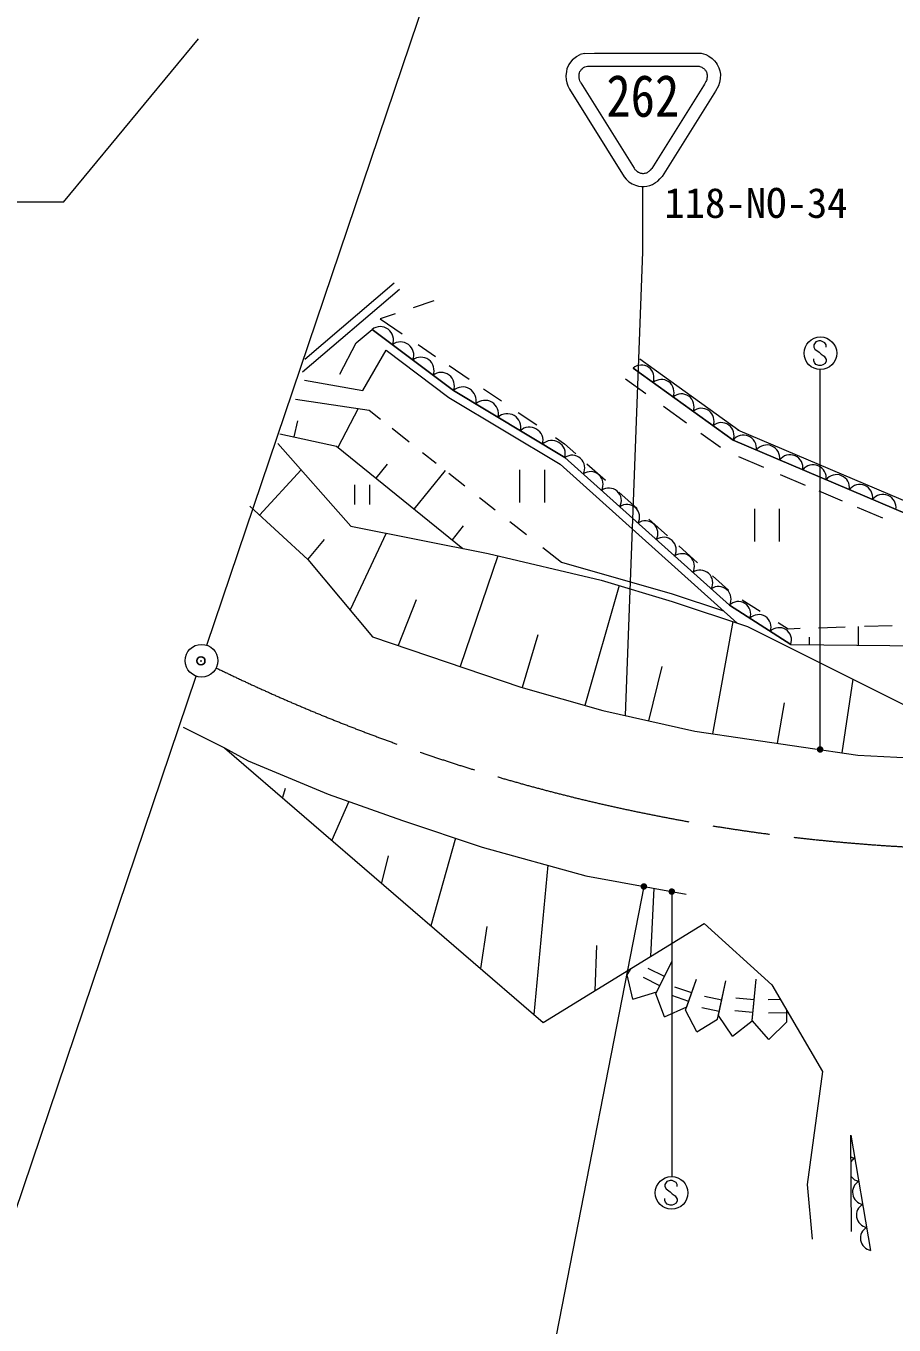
# Model space of a CAD drawing. Units: millimetres, scale not verified. Extents: x 40000 to 680000, y 20000 to 380000.
# Drawn here: x 262661 to 315763, y 259604 to 339082 of the extents above; entities that cross this region are included whole.
import ezdxf
from ezdxf.enums import TextEntityAlignment as Align

# ---------------------------------------------------------------- set-up
doc = ezdxf.new("R2010")
doc.units = ezdxf.units.MM
doc.header["$LTSCALE"] = 1000
doc.header["$PDMODE"] = 32
doc.header["$PDSIZE"] = 500
doc.linetypes.add('CHAIN', pattern=[18.5, 12, -1.5, 3.5, -1.5])
for name, color, linetype, lineweight in [('M-BGD', 7, 'Continuous', 13), ('M-BMK', 2, 'CHAIN', 13), ('M-BMK-SRVR', 3, 'Continuous', 13), ('M-STR-HTXT', 7, 'Continuous', 13), ('M-STR-STRC', 7, 'Continuous', 13)]:
    doc.layers.add(name, color=color, linetype=linetype, lineweight=lineweight)
doc.layers.add('M-OTRS', color=6, linetype='Continuous')
doc.styles.add('ＭＳ ゴシック', font='')
doc.styles.get('ＭＳ ゴシック').set_extended_font_data('MS Gothic')

# ---------------------------------------------------------------- blocks, each defined once
blk = doc.blocks.new('filled_dot')
at = {"color": 0, "linetype": 'Continuous', "lineweight": -2, "const_width": 1.25}
blk.add_lwpolyline([(-0.625, 0, 1), (0.625, 0, 1)], format="xyb", close=True, dxfattribs=at)

msp = doc.modelspace()

# ---------------------------------------------------------------- linework, layer by layer
at = {"layer": 'M-BGD'}
for p, q in [((279578, 317915), (285501, 322983)), ((279723, 318697), (285176, 323363)), ((287619, 322266), (286344, 321841)), ((285252, 321478), (284329, 321170)), ((284329, 321170), (285679, 320254)), ((282862, 319700), (283837, 320512)), ((283837, 320512), (288807, 316774)), ((288807, 316774), (283837, 320512)), ((281855, 317784), (282862, 319700)), ((286658, 319591), (287721, 318869)), ((283262, 316784), (284692, 319243)), ((284692, 319243), (288527, 316359)), ((300205, 318711), (306263, 314353)), ((288547, 318309), (289777, 317475)), ((299797, 318143), (305918, 313739)), ((305918, 313739), (299797, 318143)), ((279691, 317412), (283262, 316784)), ((299329, 317494), (300589, 316587)), ((288527, 316359), (295330, 312274)), ((288807, 316774), (295629, 312678)), ((295629, 312678), (288807, 316774)), ((290648, 316884), (291746, 316140)), ((279152, 316254), (283662, 315568)), ((282984, 315671), (281730, 313300)), ((283662, 315568), (284353, 315022)), ((301662, 315816), (303071, 314802)), ((279267, 314921), (279050, 313942)), ((292777, 315440), (293909, 314672)), ((278186, 314133), (281650, 313364)), ((285058, 314465), (286094, 313645)), ((303937, 314179), (305144, 313310)), ((306192, 314383), (318972, 308947)), ((278078, 313546), (282534, 308475)), ((281650, 313364), (289383, 307113)), ((295050, 313898), (295605, 313522)), ((295605, 313522), (296292, 312908)), ((305918, 313739), (318721, 308293)), ((318721, 308293), (305918, 313739)), ((286921, 312991), (287749, 312336)), ((295629, 312678), (305698, 303642)), ((305698, 303642), (295629, 312678)), ((306242, 312732), (307773, 312081)), ((279502, 311925), (276950, 309157)), ((284749, 312263), (284063, 311414)), ((288308, 311894), (286396, 309528)), ((288533, 311716), (289508, 310945)), ((292874, 309931), (292875, 311931)), ((294375, 311931), (294374, 309931)), ((295330, 312274), (306165, 302551)), ((296975, 312297), (298106, 311287)), ((308793, 311647), (310335, 310991)), ((282776, 309807), (282776, 311007)), ((283676, 311007), (283676, 309807)), ((290405, 310236), (291358, 309482)), ((298920, 310558), (300041, 309557)), ((311171, 310635), (312593, 310030)), ((276357, 309703), (279903, 306435)), ((307240, 307549), (307240, 309549)), ((308740, 309548), (308740, 307548)), ((313500, 309645), (315057, 308982)), ((282534, 308475), (290937, 306805)), ((289415, 308491), (288729, 307642)), ((292263, 308766), (293276, 307966)), ((300758, 308915), (301907, 307888)), ((280899, 307660), (279891, 306446)), ((284696, 308045), (282490, 303352)), ((290937, 306805), (297843, 305169)), ((294272, 307178), (295423, 306268)), ((302598, 307271), (303750, 306241)), ((279903, 306435), (283866, 301712)), ((291525, 306665), (289226, 299893)), ((295423, 306268), (302186, 304333)), ((304651, 305435), (305637, 304554)), ((298955, 304839), (296853, 297510)), ((297843, 305169), (302198, 303875)), ((286521, 303965), (285439, 301178)), ((302186, 304333), (305338, 303294)), ((302198, 303875), (306791, 302342)), ((305698, 303642), (309445, 301244)), ((309445, 301244), (305698, 303642)), ((306467, 303971), (307582, 303275)), ((305901, 302639), (304659, 295783)), ((306791, 302342), (317609, 296929)), ((308673, 302594), (309292, 302207)), ((309292, 302207), (310012, 302230)), ((311150, 302265), (312783, 302316)), ((313578, 302341), (313566, 301202)), ((313965, 302353), (315650, 302405)), ((283866, 301712), (292942, 298631)), ((293973, 301832), (293014, 298607)), ((309445, 301244), (329999, 301035)), ((310571, 301687), (310566, 301232)), ((301559, 299900), (300752, 296571)), ((313235, 299117), (312574, 294620)), ((292942, 298631), (297950, 297195)), ((309045, 297668), (308617, 295201)), ((297950, 297195), (303583, 295941)), ((272272, 296174), (274810, 294926)), ((303583, 295941), (313547, 294477)), ((274810, 294926), (294307, 278106)), ((274810, 294926), (276246, 294114)), ((276246, 294114), (281151, 292083)), ((313547, 294477), (319364, 294162)), ((278522, 292433), (278346, 291875)), ((281151, 292083), (285690, 290474)), ((282412, 291636), (281375, 289262)), ((285690, 290474), (290567, 288837)), ((288927, 289388), (287433, 284037)), ((290567, 288837), (296909, 287087)), ((284815, 288307), (284404, 286649)), ((294580, 287730), (293720, 278612)), ((296909, 287087), (303055, 285957)), ((301061, 286324), (300869, 282151)), ((290859, 283996), (290461, 281424)), ((294307, 278106), (304145, 284170)), ((304145, 284170), (308295, 280425)), ((297555, 282815), (297464, 280052)), ((299436, 281038), (299688, 281422)), ((301720, 280922), (300720, 281419)), ((301194, 279863), (302181, 281851)), ((301260, 279994), (302181, 281851)), ((299794, 279549), (299436, 281038)), ((301444, 280366), (300443, 280862)), ((303016, 278867), (303689, 280774)), ((303086, 279063), (303689, 280774)), ((304970, 278316), (305471, 280657)), ((305018, 278539), (305471, 280657)), ((307085, 278224), (307321, 280772)), ((307086, 278232), (307321, 280772)), ((299794, 279549), (301260, 279994)), ((301715, 278458), (301194, 279863)), ((303206, 279406), (302175, 279769)), ((303387, 279919), (302356, 280282)), ((308295, 280425), (311389, 275114)), ((301715, 278458), (303086, 279063)), ((305070, 278784), (304010, 279011)), ((305221, 279486), (304160, 279713)), ((307203, 279498), (306096, 279600)), ((308826, 279513), (308068, 279503)), ((303699, 277550), (303016, 278867)), ((303699, 277550), (304970, 278316)), ((305884, 277284), (305018, 278539)), ((305884, 277284), (307085, 278224)), ((307132, 278733), (306025, 278836)), ((308103, 277073), (307086, 278232)), ((309301, 278698), (308079, 278682)), ((309207, 278149), (309197, 278877)), ((308103, 277073), (309207, 278149)), ((311389, 275114), (310441, 268208)), ((313119, 271220), (314334, 264166)), ((313119, 271220), (314334, 264166)), ((313167, 265334), (313119, 271220)), ((310441, 268208), (310766, 264852))]:
    msp.add_line(p, q, dxfattribs=at)
for centre, radius, start, end in [((284336, 319882), 804, 337.72363, 128.37777), ((285579, 318948), 804, 337.72363, 128.37777), ((286821, 318013), 804, 337.72363, 128.37777), ((300307, 317562), 774, 337.24837, 131.28375), ((288064, 317079), 804, 337.72363, 128.37777), ((301531, 316681), 774, 337.24837, 131.28375), ((289372, 316169), 828, 344.97941, 133.05401), ((302756, 315800), 774, 337.24837, 131.28375), ((290736, 315350), 828, 344.97941, 133.05401), ((303980, 314919), 774, 337.24837, 131.28375), ((292101, 314531), 828, 344.97941, 133.05401), ((305204, 314039), 774, 337.24837, 131.28375), ((293465, 313712), 828, 344.97941, 133.05401), ((306551, 313255), 798, 351.31712, 142.59283), ((294829, 312892), 828, 344.97941, 133.05401), ((307974, 312649), 798, 351.31712, 142.59283), ((296074, 312049), 771, 330.89491, 125.29616), ((309397, 312044), 798, 351.31712, 142.59283), ((297193, 311045), 771, 330.89491, 125.29616), ((310819, 311439), 798, 351.31712, 142.59283), ((312242, 310834), 798, 351.31712, 142.59283), ((298312, 310041), 771, 330.89491, 125.29616), ((313664, 310229), 798, 351.31712, 142.59283), ((315087, 309624), 798, 351.31712, 142.59283), ((299430, 309037), 771, 330.89491, 125.29616), ((300549, 308033), 771, 330.89491, 125.29616), ((301668, 307029), 771, 330.89491, 125.29616), ((302787, 306025), 771, 330.89491, 125.29616), ((303905, 305021), 771, 330.89491, 125.29616), ((305024, 304017), 771, 330.89491, 125.29616), ((306237, 303109), 758, 339.42037, 135.33138), ((307486, 302310), 758, 339.42037, 135.33138), ((308735, 301510), 758, 339.42037, 135.33138), ((313499, 270559), 762, 241.03607, 259.64518), ((313742, 269148), 762, 119.89871, 143.12244), ((313742, 269148), 762, 217.81233, 259.64518), ((313985, 267738), 762, 119.89871, 259.64518), ((314228, 266327), 762, 119.89871, 259.64518), ((314471, 264916), 762, 119.89871, 259.64518)]:
    msp.add_arc(centre, radius, start, end, dxfattribs=at)
at = {"layer": 'M-BMK'}
msp.add_arc((322474, 398696), 110000, 244.02581, 277.42403, dxfattribs=at)
at = {"layer": 'M-BMK-SRVR'}
for p, q in [((273721, 301196), (290287, 350187)), ((259293, 258528), (273080, 299302))]:
    msp.add_line(p, q, dxfattribs=at)
msp.add_circle((273401, 300249), 1000, dxfattribs=at)
at = {"layer": 'M-OTRS'}
msp.add_point((273362, 300238), dxfattribs=at)
at = {"layer": 'M-STR-HTXT'}
for q in [(273217, 338295), (208965, 328329)]:
    msp.add_line((264965, 328310), q, dxfattribs=at)
at = {"layer": 'M-STR-STRC'}
for p, q in [((296102, 337038), (295863, 336728)), ((296102, 337038), (296336, 337213)), ((296336, 337213), (296569, 337337)), ((296837, 337406), (296569, 337337)), ((296837, 337406), (297447, 337427)), ((297447, 337427), (303516, 337425)), ((303516, 337425), (303959, 337419)), ((303959, 337419), (304245, 337327)), ((304245, 337327), (304433, 337236)), ((304433, 337236), (304634, 337098)), ((304634, 337098), (304785, 336959)), ((295719, 336287), (295682, 336031)), ((295756, 336455), (295719, 336287)), ((295863, 336728), (295756, 336455)), ((296506, 336144), (296523, 336221)), ((296523, 336221), (296549, 336287)), ((296549, 336287), (296595, 336367)), ((296595, 336367), (296644, 336430)), ((296644, 336430), (296698, 336484)), ((296698, 336484), (296767, 336536)), ((296767, 336536), (296847, 336579)), ((296847, 336579), (296922, 336602)), ((296922, 336602), (297018, 336627)), ((297018, 336627), (297163, 336628)), ((297163, 336628), (303692, 336625)), ((303692, 336625), (303775, 336623)), ((303775, 336623), (303841, 336615)), ((303841, 336615), (303890, 336601)), ((303890, 336601), (303947, 336582)), ((303947, 336582), (304003, 336555)), ((304003, 336555), (304052, 336529)), ((304052, 336529), (304095, 336498)), ((304095, 336498), (304134, 336471)), ((304134, 336471), (304161, 336446)), ((304161, 336446), (304198, 336407)), ((304198, 336407), (304226, 336368)), ((304226, 336368), (304249, 336336)), ((304249, 336336), (304265, 336307)), ((304265, 336307), (304290, 336255)), ((304290, 336255), (304304, 336212)), ((304304, 336212), (304321, 336149)), ((304785, 336959), (304878, 336832)), ((304878, 336832), (304952, 336725)), ((304952, 336725), (305052, 336516)), ((305052, 336516), (305100, 336330)), ((305100, 336330), (305142, 336126)), ((295682, 336031), (295709, 335784)), ((295709, 335784), (295746, 335604)), ((295746, 335604), (295808, 335419)), ((295808, 335419), (295905, 335211)), ((296492, 335986), (296495, 336063)), ((296500, 335909), (296492, 335986)), ((296495, 336063), (296506, 336144)), ((296520, 335811), (296500, 335909)), ((296552, 335717), (296520, 335811)), ((296609, 335595), (296552, 335717)), ((296609, 335595), (299864, 330382)), ((304102, 335415), (300939, 330357)), ((304164, 335515), (304102, 335415)), ((304257, 335683), (304164, 335515)), ((304290, 335750), (304257, 335683)), ((304308, 335812), (304290, 335750)), ((304321, 335880), (304308, 335812)), ((304321, 336149), (304333, 336089)), ((304331, 335943), (304321, 335880)), ((304335, 336017), (304331, 335943)), ((304333, 336089), (304335, 336017)), ((305027, 335424), (304850, 335103)), ((305087, 335625), (305027, 335424)), ((305126, 335839), (305087, 335625)), ((305142, 336126), (305126, 335839)), ((295905, 335211), (299251, 329853)), ((304850, 335103), (301582, 329877)), ((299251, 329853), (299374, 329712)), ((299864, 330382), (299896, 330335)), ((299896, 330335), (299915, 330309)), ((299915, 330309), (299942, 330278)), ((299942, 330278), (299967, 330251)), ((299967, 330251), (300001, 330219)), ((300001, 330219), (300031, 330193)), ((300031, 330193), (300062, 330170)), ((300062, 330170), (300098, 330147)), ((300098, 330147), (300135, 330128)), ((300135, 330128), (300175, 330110)), ((300175, 330110), (300210, 330096)), ((300210, 330096), (300252, 330083)), ((300252, 330083), (300289, 330073)), ((300289, 330073), (300333, 330069)), ((300333, 330069), (300379, 330066)), ((300379, 330066), (300440, 330064)), ((300440, 330064), (300496, 330070)), ((300496, 330070), (300538, 330078)), ((300538, 330078), (300591, 330091)), ((300591, 330091), (300633, 330106)), ((300633, 330106), (300673, 330127)), ((300673, 330127), (300704, 330145)), ((300704, 330145), (300744, 330171)), ((300744, 330171), (300793, 330208)), ((300793, 330208), (300843, 330255)), ((300843, 330255), (300877, 330287)), ((300877, 330287), (300939, 330357)), ((301582, 329877), (301444, 329721)), ((299374, 329712), (299537, 329555)), ((299537, 329555), (299745, 329424)), ((299745, 329424), (299942, 329341)), ((299942, 329341), (300140, 329283)), ((300140, 329283), (300312, 329267)), ((300312, 329267), (300469, 329264)), ((300384, 329213), (300383, 325273)), ((300469, 329264), (300651, 329281)), ((300651, 329281), (300824, 329325)), ((300824, 329325), (300995, 329386)), ((300995, 329386), (301179, 329498)), ((301179, 329498), (301305, 329592)), ((301305, 329592), (301444, 329721)), ((300383, 325273), (299325, 296889)), ((310978, 319755), (310854, 319571)), ((310854, 319571), (310857, 319439)), ((311170, 319821), (310978, 319755)), ((311291, 319818), (311170, 319821)), ((311541, 319700), (311291, 319818)), ((311604, 319568), (311541, 319700)), ((311604, 319439), (311604, 319568)), ((310856, 318591), (310854, 318712)), ((310857, 319439), (310920, 319310)), ((310920, 319310), (311175, 319128)), ((311175, 319128), (311304, 318997)), ((311304, 318997), (311483, 318881)), ((311483, 318881), (311609, 318681)), ((310896, 318489), (310856, 318591)), ((310980, 318378), (310896, 318489)), ((311167, 318317), (310980, 318378)), ((311301, 318317), (311167, 318317)), ((311242, 294816), (311250, 318058)), ((311401, 318346), (311301, 318317)), ((311544, 318438), (311401, 318346)), ((311604, 318570), (311544, 318438)), ((311609, 318681), (311604, 318570)), ((300460, 286435), (294933, 258132)), ((302167, 286121), (302162, 268688)), ((301874, 268385), (301750, 268201)), ((301750, 268201), (301752, 268069)), ((301752, 268069), (301816, 267940)), ((301816, 267940), (302071, 267758)), ((302066, 268451), (301874, 268385)), ((302187, 268448), (302066, 268451)), ((302437, 268330), (302187, 268448)), ((302500, 268198), (302437, 268330)), ((302500, 268069), (302500, 268198)), ((301752, 267221), (301750, 267342)), ((301792, 267118), (301752, 267221)), ((301876, 267008), (301792, 267118)), ((302071, 267758), (302200, 267626)), ((302200, 267626), (302379, 267511)), ((302439, 267068), (302297, 266976)), ((302379, 267511), (302505, 267310)), ((302500, 267200), (302439, 267068)), ((302505, 267310), (302500, 267200)), ((302063, 266947), (301876, 267008)), ((302197, 266947), (302063, 266947)), ((302297, 266976), (302197, 266947))]:
    msp.add_line(p, q, dxfattribs=at)
for centre in [(311261, 319058), (302157, 267688)]:
    msp.add_circle(centre, 1000, dxfattribs=at)

# ---------------------------------------------------------------- block references
at = {"layer": 'M-STR-STRC', "xscale": 160, "yscale": 160}
for p, rotation in [((311242, 294816), 90), ((300460, 286435), 259), ((302167, 286121), 270)]:
    msp.add_blockref('filled_dot', p, dxfattribs=dict(at, rotation=rotation))

# ---------------------------------------------------------------- texts
at = {"layer": 'M-STR-STRC', "style": 'ＭＳ ゴシック', "width": 0.85}
msp.add_text('262', height=2566, rotation=359.98, dxfattribs=at).set_placement((298169, 332757), align=Align.BOTTOM_LEFT)
at = {"layer": 'M-STR-STRC', "style": 'ＭＳ ゴシック'}
msp.add_text('118-NO-34', height=1833, rotation=359.98, dxfattribs=at).set_placement((301704, 326792), align=Align.BOTTOM_LEFT)

doc.saveas('drawing.dxf')
